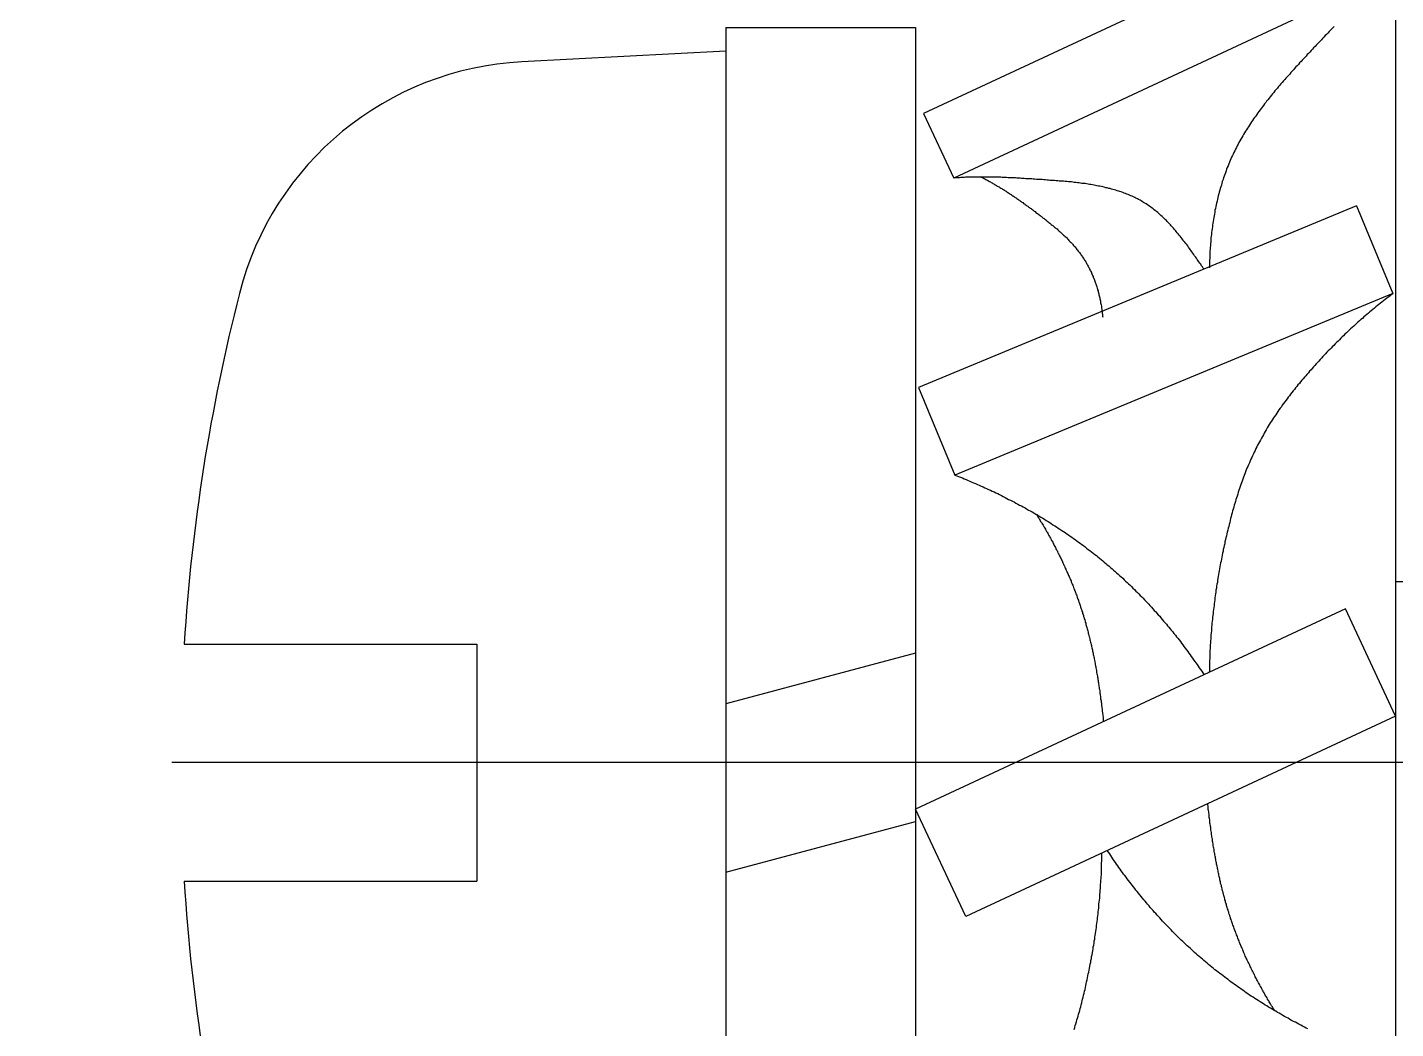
# Model space of a CAD drawing. Extents: x -684 to 308, y -74 to 438.
# Drawn here: x -514.73 to -508.96, y 170.73 to 174.95 of the extents above; entities that cross this region are included whole.
import ezdxf

# ---------------------------------------------------------------- set-up
doc = ezdxf.new("R2010")
doc.units = 0
doc.linetypes.add('CENTER', pattern=[12, 7.5, -1.5, 1.5, -1.5])
doc.linetypes.add('CONTINOUS', pattern=[0])
doc.layers.get('0').update_dxf_attribs({"linetype": 'CONTINUOUS'})
doc.layers.add('CENTER', color=1, linetype='CENTER')

msp = doc.modelspace()

# ---------------------------------------------------------------- linework, layer by layer
at = {"color": 7, "linetype": 'CONTINOUS'}
for p, q in [((-508.9572, 214.3469), (-508.9572, 158.8469)), ((-509.1175, 175.4369), (-510.9475, 174.5835)), ((-508.9908, 175.165), (-510.8207, 174.3117)), ((-511.7811, 174.9469), (-510.9811, 174.9469)), ((-511.7811, 174.9469), (-511.7811, 168.7469)), ((-510.9811, 174.9469), (-510.9811, 168.7469)), ((-511.7811, 174.8469), (-512.6411, 174.8018)), ((-511.7811, 174.8469), (-511.7811, 168.8469)), ((-510.9475, 174.5835), (-510.8207, 174.3117)), ((-509.1222, 174.1938), (-510.9691, 173.4288)), ((-509.1222, 174.1938), (-508.9691, 173.8243)), ((-508.9691, 173.8243), (-510.8161, 173.0593)), ((-510.9691, 173.4288), (-510.8161, 173.0593)), ((-508.9572, 172.6108), (293.0428, 172.6108)), ((-509.1685, 172.496), (-510.9811, 171.6508)), ((-508.9572, 172.0429), (-509.1685, 172.496)), ((-514.0655, 172.3469), (-512.8311, 172.3469)), ((-512.8311, 172.3469), (-512.8311, 171.3469)), ((-510.9811, 172.3087), (-511.7811, 172.0944)), ((-508.9572, 172.0429), (-510.7698, 171.1977)), ((-510.7698, 171.1977), (-510.9811, 171.6508)), ((-511.7811, 171.385), (-510.9811, 171.5993)), ((-514.0655, 171.3469), (-512.8311, 171.3469))]:
    msp.add_line(p, q, dxfattribs=at)
at = {"color": 7}
for points in [[(-509.216, 174.951, 0), (-509.222, 174.945, 0), (-509.227, 174.94, 0), (-509.233, 174.934, 0), (-509.238, 174.929, 0), (-509.243, 174.923, 0), (-509.249, 174.917, 0), (-509.254, 174.912, 0), (-509.26, 174.906, 0), (-509.265, 174.9, 0), (-509.27, 174.895, 0), (-509.276, 174.889, 0), (-509.281, 174.883, 0), (-509.287, 174.878, 0), (-509.292, 174.872, 0), (-509.297, 174.866, 0), (-509.303, 174.86, 0), (-509.308, 174.855, 0), (-509.313, 174.849, 0), (-509.319, 174.843, 0), (-509.324, 174.837, 0), (-509.33, 174.832, 0), (-509.335, 174.826, 0), (-509.34, 174.82, 0), (-509.346, 174.814, 0), (-509.351, 174.809, 0), (-509.356, 174.803, 0), (-509.362, 174.797, 0), (-509.367, 174.791, 0), (-509.372, 174.785, 0), (-509.378, 174.78, 0), (-509.383, 174.774, 0), (-509.388, 174.768, 0), (-509.394, 174.762, 0), (-509.399, 174.756, 0), (-509.404, 174.75, 0), (-509.409, 174.744, 0), (-509.415, 174.739, 0), (-509.42, 174.733, 0), (-509.425, 174.727, 0), (-509.43, 174.721, 0), (-509.435, 174.715, 0), (-509.441, 174.709, 0), (-509.446, 174.703, 0), (-509.451, 174.697, 0), (-509.456, 174.691, 0), (-509.461, 174.685, 0), (-509.466, 174.679, 0), (-509.471, 174.673, 0), (-509.476, 174.667, 0), (-509.481, 174.661, 0), (-509.486, 174.654, 0), (-509.491, 174.648, 0), (-509.496, 174.642, 0), (-509.501, 174.636, 0), (-509.505, 174.63, 0), (-509.51, 174.624, 0), (-509.515, 174.617, 0), (-509.52, 174.611, 0), (-509.524, 174.605, 0), (-509.529, 174.599, 0), (-509.534, 174.592, 0), (-509.538, 174.586, 0), (-509.543, 174.58, 0), (-509.547, 174.573, 0), (-509.552, 174.567, 0), (-509.556, 174.561, 0), (-509.561, 174.554, 0), (-509.565, 174.548, 0), (-509.569, 174.541, 0), (-509.574, 174.535, 0), (-509.578, 174.528, 0), (-509.582, 174.522, 0), (-509.586, 174.515, 0), (-509.59, 174.509, 0), (-509.594, 174.502, 0), (-509.598, 174.495, 0), (-509.602, 174.489, 0), (-509.606, 174.482, 0), (-509.61, 174.475, 0), (-509.614, 174.468, 0), (-509.618, 174.462, 0), (-509.621, 174.455, 0), (-509.625, 174.448, 0), (-509.628, 174.441, 0), (-509.632, 174.434, 0), (-509.635, 174.427, 0), (-509.639, 174.42, 0), (-509.642, 174.413, 0), (-509.645, 174.406, 0), (-509.649, 174.399, 0), (-509.652, 174.392, 0), (-509.655, 174.385, 0), (-509.658, 174.378, 0), (-509.661, 174.371, 0), (-509.664, 174.363, 0), (-509.667, 174.356, 0), (-509.67, 174.349, 0), (-509.672, 174.342, 0), (-509.675, 174.334, 0), (-509.678, 174.327, 0), (-509.68, 174.32, 0), (-509.683, 174.312, 0), (-509.685, 174.305, 0), (-509.688, 174.297, 0), (-509.69, 174.29, 0), (-509.692, 174.282, 0), (-509.694, 174.275, 0), (-509.697, 174.267, 0), (-509.699, 174.26, 0), (-509.701, 174.252, 0), (-509.703, 174.245, 0), (-509.705, 174.237, 0), (-509.707, 174.229, 0), (-509.709, 174.222, 0), (-509.71, 174.214, 0), (-509.712, 174.206, 0), (-509.714, 174.199, 0), (-509.715, 174.191, 0), (-509.717, 174.183, 0), (-509.719, 174.176, 0), (-509.72, 174.168, 0), (-509.721, 174.16, 0), (-509.723, 174.152, 0), (-509.724, 174.145, 0), (-509.725, 174.137, 0), (-509.727, 174.129, 0), (-509.728, 174.121, 0), (-509.729, 174.113, 0), (-509.73, 174.106, 0), (-509.731, 174.098, 0), (-509.732, 174.09, 0), (-509.733, 174.082, 0), (-509.734, 174.074, 0), (-509.735, 174.067, 0), (-509.736, 174.059, 0), (-509.736, 174.051, 0), (-509.737, 174.043, 0), (-509.738, 174.035, 0), (-509.738, 174.027, 0), (-509.739, 174.019, 0), (-509.739, 174.012, 0), (-509.74, 174.004, 0), (-509.74, 173.996, 0), (-509.741, 173.988, 0), (-509.741, 173.98, 0), (-509.741, 173.972, 0), (-509.742, 173.965, 0), (-509.742, 173.957, 0), (-509.742, 173.949, 0), (-509.742, 173.941, 0), (-509.742, 173.933, 0)], [(-509.765, 173.927, 0), (-509.769, 173.932, 0), (-509.772, 173.937, 0), (-509.776, 173.942, 0), (-509.779, 173.948, 0), (-509.783, 173.953, 0), (-509.787, 173.958, 0), (-509.79, 173.963, 0), (-509.794, 173.968, 0), (-509.797, 173.974, 0), (-509.801, 173.979, 0), (-509.805, 173.984, 0), (-509.808, 173.989, 0), (-509.812, 173.995, 0), (-509.816, 174, 0), (-509.819, 174.005, 0), (-509.823, 174.01, 0), (-509.827, 174.015, 0), (-509.831, 174.02, 0), (-509.834, 174.026, 0), (-509.838, 174.031, 0), (-509.842, 174.036, 0), (-509.846, 174.041, 0), (-509.85, 174.046, 0), (-509.854, 174.051, 0), (-509.858, 174.056, 0), (-509.862, 174.061, 0), (-509.866, 174.066, 0), (-509.87, 174.071, 0), (-509.874, 174.076, 0), (-509.878, 174.081, 0), (-509.882, 174.086, 0), (-509.886, 174.091, 0), (-509.89, 174.095, 0), (-509.894, 174.1, 0), (-509.898, 174.105, 0), (-509.903, 174.11, 0), (-509.907, 174.114, 0), (-509.911, 174.119, 0), (-509.915, 174.123, 0), (-509.92, 174.128, 0), (-509.924, 174.132, 0), (-509.929, 174.137, 0), (-509.933, 174.141, 0), (-509.937, 174.145, 0), (-509.942, 174.15, 0), (-509.947, 174.154, 0), (-509.951, 174.158, 0), (-509.956, 174.162, 0), (-509.96, 174.166, 0), (-509.965, 174.17, 0), (-509.97, 174.174, 0), (-509.975, 174.178, 0), (-509.98, 174.182, 0), (-509.984, 174.185, 0), (-509.989, 174.189, 0), (-509.994, 174.192, 0), (-509.999, 174.196, 0), (-510.004, 174.199, 0), (-510.009, 174.203, 0), (-510.015, 174.206, 0), (-510.02, 174.209, 0), (-510.025, 174.212, 0), (-510.03, 174.215, 0), (-510.035, 174.218, 0), (-510.041, 174.221, 0), (-510.046, 174.224, 0), (-510.052, 174.227, 0), (-510.057, 174.229, 0), (-510.063, 174.232, 0), (-510.068, 174.235, 0), (-510.074, 174.237, 0), (-510.079, 174.239, 0), (-510.085, 174.242, 0), (-510.091, 174.244, 0), (-510.096, 174.246, 0), (-510.102, 174.248, 0), (-510.108, 174.251, 0), (-510.114, 174.253, 0), (-510.12, 174.255, 0), (-510.125, 174.256, 0), (-510.131, 174.258, 0), (-510.137, 174.26, 0), (-510.143, 174.262, 0), (-510.149, 174.264, 0), (-510.155, 174.265, 0), (-510.161, 174.267, 0), (-510.167, 174.268, 0), (-510.173, 174.27, 0), (-510.179, 174.271, 0), (-510.186, 174.273, 0), (-510.192, 174.274, 0), (-510.198, 174.276, 0), (-510.204, 174.277, 0), (-510.21, 174.278, 0), (-510.217, 174.279, 0), (-510.223, 174.28, 0), (-510.229, 174.282, 0), (-510.235, 174.283, 0), (-510.242, 174.284, 0), (-510.248, 174.285, 0), (-510.254, 174.286, 0), (-510.261, 174.287, 0), (-510.267, 174.288, 0), (-510.273, 174.289, 0), (-510.28, 174.289, 0), (-510.286, 174.29, 0), (-510.292, 174.291, 0), (-510.299, 174.292, 0), (-510.305, 174.293, 0), (-510.312, 174.293, 0), (-510.318, 174.294, 0), (-510.324, 174.295, 0), (-510.331, 174.295, 0), (-510.337, 174.296, 0), (-510.344, 174.297, 0), (-510.35, 174.297, 0), (-510.357, 174.298, 0), (-510.363, 174.298, 0), (-510.37, 174.299, 0), (-510.376, 174.299, 0), (-510.382, 174.3, 0), (-510.389, 174.3, 0), (-510.395, 174.301, 0), (-510.402, 174.301, 0), (-510.408, 174.302, 0), (-510.415, 174.302, 0), (-510.421, 174.303, 0), (-510.427, 174.303, 0), (-510.434, 174.304, 0), (-510.44, 174.304, 0), (-510.447, 174.305, 0), (-510.453, 174.305, 0), (-510.459, 174.305, 0), (-510.466, 174.306, 0), (-510.472, 174.306, 0), (-510.478, 174.307, 0), (-510.485, 174.307, 0), (-510.491, 174.308, 0), (-510.497, 174.308, 0), (-510.504, 174.308, 0), (-510.51, 174.309, 0), (-510.516, 174.309, 0), (-510.523, 174.31, 0), (-510.529, 174.31, 0), (-510.535, 174.31, 0), (-510.541, 174.311, 0), (-510.548, 174.311, 0), (-510.554, 174.311, 0), (-510.56, 174.312, 0), (-510.566, 174.312, 0), (-510.573, 174.312, 0), (-510.579, 174.313, 0), (-510.585, 174.313, 0), (-510.591, 174.313, 0), (-510.598, 174.314, 0), (-510.604, 174.314, 0), (-510.61, 174.314, 0), (-510.616, 174.314, 0), (-510.622, 174.315, 0), (-510.629, 174.315, 0), (-510.635, 174.315, 0), (-510.641, 174.315, 0), (-510.647, 174.315, 0), (-510.653, 174.315, 0), (-510.66, 174.316, 0), (-510.666, 174.316, 0), (-510.672, 174.316, 0), (-510.678, 174.316, 0), (-510.684, 174.316, 0), (-510.691, 174.316, 0), (-510.697, 174.316, 0), (-510.703, 174.316, 0), (-510.709, 174.316, 0), (-510.715, 174.316, 0), (-510.722, 174.316, 0), (-510.728, 174.316, 0), (-510.734, 174.316, 0), (-510.74, 174.316, 0), (-510.746, 174.315, 0), (-510.753, 174.315, 0), (-510.759, 174.315, 0), (-510.765, 174.315, 0), (-510.771, 174.315, 0), (-510.777, 174.314, 0), (-510.783, 174.314, 0), (-510.79, 174.314, 0), (-510.796, 174.313, 0), (-510.802, 174.313, 0), (-510.808, 174.313, 0), (-510.815, 174.312, 0), (-510.821, 174.312, 0)], [(-510.708, 174.318, 0), (-510.704, 174.316, 0), (-510.7, 174.314, 0), (-510.696, 174.312, 0), (-510.692, 174.31, 0), (-510.689, 174.308, 0), (-510.685, 174.306, 0), (-510.681, 174.304, 0), (-510.677, 174.302, 0), (-510.674, 174.3, 0), (-510.67, 174.297, 0), (-510.666, 174.295, 0), (-510.662, 174.293, 0), (-510.659, 174.291, 0), (-510.655, 174.289, 0), (-510.651, 174.287, 0), (-510.648, 174.285, 0), (-510.644, 174.283, 0), (-510.64, 174.28, 0), (-510.637, 174.278, 0), (-510.633, 174.276, 0), (-510.629, 174.274, 0), (-510.626, 174.272, 0), (-510.622, 174.269, 0), (-510.618, 174.267, 0), (-510.615, 174.265, 0), (-510.611, 174.263, 0), (-510.607, 174.26, 0), (-510.604, 174.258, 0), (-510.6, 174.256, 0), (-510.597, 174.254, 0), (-510.593, 174.251, 0), (-510.589, 174.249, 0), (-510.586, 174.247, 0), (-510.582, 174.244, 0), (-510.579, 174.242, 0), (-510.575, 174.239, 0), (-510.572, 174.237, 0), (-510.568, 174.235, 0), (-510.564, 174.232, 0), (-510.561, 174.23, 0), (-510.557, 174.228, 0), (-510.554, 174.225, 0), (-510.55, 174.223, 0), (-510.547, 174.22, 0), (-510.543, 174.218, 0), (-510.54, 174.215, 0), (-510.536, 174.213, 0), (-510.533, 174.21, 0), (-510.529, 174.208, 0), (-510.526, 174.205, 0), (-510.522, 174.203, 0), (-510.519, 174.2, 0), (-510.515, 174.198, 0), (-510.512, 174.195, 0), (-510.508, 174.193, 0), (-510.505, 174.19, 0), (-510.501, 174.188, 0), (-510.498, 174.185, 0), (-510.494, 174.183, 0), (-510.491, 174.18, 0), (-510.487, 174.177, 0), (-510.484, 174.175, 0), (-510.481, 174.172, 0), (-510.477, 174.17, 0), (-510.474, 174.167, 0), (-510.47, 174.164, 0), (-510.467, 174.162, 0), (-510.463, 174.159, 0), (-510.46, 174.157, 0), (-510.456, 174.154, 0), (-510.453, 174.151, 0), (-510.45, 174.149, 0), (-510.446, 174.146, 0), (-510.443, 174.143, 0), (-510.439, 174.141, 0), (-510.436, 174.138, 0), (-510.432, 174.135, 0), (-510.429, 174.133, 0), (-510.426, 174.13, 0), (-510.422, 174.127, 0), (-510.419, 174.124, 0), (-510.415, 174.122, 0), (-510.412, 174.119, 0), (-510.409, 174.116, 0), (-510.405, 174.113, 0), (-510.402, 174.111, 0), (-510.399, 174.108, 0), (-510.395, 174.105, 0), (-510.392, 174.102, 0), (-510.389, 174.099, 0), (-510.385, 174.097, 0), (-510.382, 174.094, 0), (-510.379, 174.091, 0), (-510.376, 174.088, 0), (-510.372, 174.085, 0), (-510.369, 174.082, 0), (-510.366, 174.079, 0), (-510.363, 174.076, 0), (-510.36, 174.073, 0), (-510.357, 174.071, 0), (-510.353, 174.068, 0), (-510.35, 174.065, 0), (-510.347, 174.062, 0), (-510.344, 174.059, 0), (-510.341, 174.056, 0), (-510.338, 174.052, 0), (-510.335, 174.049, 0), (-510.332, 174.046, 0), (-510.329, 174.043, 0), (-510.326, 174.04, 0), (-510.323, 174.037, 0), (-510.32, 174.034, 0), (-510.318, 174.031, 0), (-510.315, 174.027, 0), (-510.312, 174.024, 0), (-510.309, 174.021, 0), (-510.306, 174.018, 0), (-510.304, 174.014, 0), (-510.301, 174.011, 0), (-510.298, 174.008, 0), (-510.296, 174.004, 0), (-510.293, 174.001, 0), (-510.29, 173.998, 0), (-510.288, 173.994, 0), (-510.285, 173.991, 0), (-510.283, 173.987, 0), (-510.28, 173.984, 0), (-510.278, 173.98, 0), (-510.276, 173.977, 0), (-510.273, 173.973, 0), (-510.271, 173.97, 0), (-510.269, 173.966, 0), (-510.266, 173.963, 0), (-510.264, 173.959, 0), (-510.262, 173.955, 0), (-510.26, 173.951, 0), (-510.258, 173.948, 0), (-510.256, 173.944, 0), (-510.254, 173.94, 0), (-510.252, 173.936, 0), (-510.25, 173.933, 0), (-510.248, 173.929, 0), (-510.246, 173.925, 0), (-510.244, 173.921, 0), (-510.242, 173.917, 0), (-510.24, 173.913, 0), (-510.239, 173.909, 0), (-510.237, 173.905, 0), (-510.235, 173.901, 0), (-510.233, 173.897, 0), (-510.232, 173.893, 0), (-510.23, 173.889, 0), (-510.229, 173.885, 0), (-510.227, 173.881, 0), (-510.226, 173.877, 0), (-510.224, 173.873, 0), (-510.223, 173.869, 0), (-510.221, 173.865, 0), (-510.22, 173.861, 0), (-510.219, 173.857, 0), (-510.217, 173.853, 0), (-510.216, 173.848, 0), (-510.215, 173.844, 0), (-510.214, 173.84, 0), (-510.212, 173.836, 0), (-510.211, 173.832, 0), (-510.21, 173.827, 0), (-510.209, 173.823, 0), (-510.208, 173.819, 0), (-510.207, 173.815, 0), (-510.206, 173.811, 0), (-510.205, 173.806, 0), (-510.204, 173.802, 0), (-510.203, 173.798, 0), (-510.202, 173.794, 0), (-510.201, 173.789, 0), (-510.201, 173.785, 0), (-510.2, 173.781, 0), (-510.199, 173.777, 0), (-510.198, 173.772, 0), (-510.198, 173.768, 0), (-510.197, 173.764, 0), (-510.196, 173.759, 0), (-510.196, 173.755, 0), (-510.195, 173.751, 0), (-510.195, 173.747, 0), (-510.194, 173.742, 0), (-510.193, 173.738, 0), (-510.193, 173.734, 0), (-510.193, 173.73, 0), (-510.192, 173.725, 0)], [(-508.969, 173.824, 0), (-508.976, 173.819, 0), (-508.982, 173.814, 0), (-508.989, 173.809, 0), (-508.995, 173.804, 0), (-509.002, 173.799, 0), (-509.009, 173.794, 0), (-509.015, 173.789, 0), (-509.021, 173.784, 0), (-509.028, 173.779, 0), (-509.034, 173.774, 0), (-509.041, 173.768, 0), (-509.047, 173.763, 0), (-509.054, 173.758, 0), (-509.06, 173.752, 0), (-509.066, 173.747, 0), (-509.072, 173.742, 0), (-509.079, 173.736, 0), (-509.085, 173.731, 0), (-509.091, 173.726, 0), (-509.097, 173.72, 0), (-509.104, 173.715, 0), (-509.11, 173.709, 0), (-509.116, 173.704, 0), (-509.122, 173.698, 0), (-509.128, 173.693, 0), (-509.134, 173.687, 0), (-509.14, 173.681, 0), (-509.147, 173.676, 0), (-509.153, 173.67, 0), (-509.159, 173.664, 0), (-509.165, 173.659, 0), (-509.171, 173.653, 0), (-509.177, 173.647, 0), (-509.183, 173.642, 0), (-509.188, 173.636, 0), (-509.194, 173.63, 0), (-509.2, 173.624, 0), (-509.206, 173.618, 0), (-509.212, 173.612, 0), (-509.218, 173.606, 0), (-509.224, 173.601, 0), (-509.229, 173.595, 0), (-509.235, 173.589, 0), (-509.241, 173.583, 0), (-509.247, 173.577, 0), (-509.253, 173.571, 0), (-509.258, 173.565, 0), (-509.264, 173.559, 0), (-509.27, 173.552, 0), (-509.275, 173.546, 0), (-509.281, 173.54, 0), (-509.287, 173.534, 0), (-509.292, 173.528, 0), (-509.298, 173.522, 0), (-509.303, 173.516, 0), (-509.309, 173.509, 0), (-509.314, 173.503, 0), (-509.32, 173.497, 0), (-509.325, 173.491, 0), (-509.331, 173.484, 0), (-509.336, 173.478, 0), (-509.342, 173.472, 0), (-509.347, 173.465, 0), (-509.353, 173.459, 0), (-509.358, 173.453, 0), (-509.363, 173.446, 0), (-509.369, 173.44, 0), (-509.374, 173.433, 0), (-509.379, 173.427, 0), (-509.384, 173.42, 0), (-509.389, 173.414, 0), (-509.395, 173.407, 0), (-509.4, 173.401, 0), (-509.405, 173.394, 0), (-509.41, 173.388, 0), (-509.415, 173.381, 0), (-509.42, 173.374, 0), (-509.425, 173.368, 0), (-509.43, 173.361, 0), (-509.435, 173.354, 0), (-509.439, 173.347, 0), (-509.444, 173.341, 0), (-509.449, 173.334, 0), (-509.454, 173.327, 0), (-509.458, 173.32, 0), (-509.463, 173.313, 0), (-509.468, 173.306, 0), (-509.472, 173.3, 0), (-509.477, 173.293, 0), (-509.481, 173.286, 0), (-509.486, 173.279, 0), (-509.49, 173.272, 0), (-509.494, 173.265, 0), (-509.499, 173.258, 0), (-509.503, 173.25, 0), (-509.507, 173.243, 0), (-509.511, 173.236, 0), (-509.515, 173.229, 0), (-509.519, 173.222, 0), (-509.523, 173.215, 0), (-509.527, 173.207, 0), (-509.531, 173.2, 0), (-509.535, 173.193, 0), (-509.539, 173.186, 0), (-509.543, 173.178, 0), (-509.546, 173.171, 0), (-509.55, 173.163, 0), (-509.554, 173.156, 0), (-509.557, 173.149, 0), (-509.561, 173.141, 0), (-509.564, 173.134, 0), (-509.568, 173.126, 0), (-509.571, 173.119, 0), (-509.574, 173.111, 0), (-509.578, 173.103, 0), (-509.581, 173.096, 0), (-509.584, 173.088, 0), (-509.587, 173.081, 0), (-509.59, 173.073, 0), (-509.593, 173.065, 0), (-509.596, 173.057, 0), (-509.599, 173.05, 0), (-509.602, 173.042, 0), (-509.605, 173.034, 0), (-509.607, 173.026, 0), (-509.61, 173.019, 0), (-509.613, 173.011, 0), (-509.616, 173.003, 0), (-509.618, 172.995, 0), (-509.621, 172.987, 0), (-509.623, 172.979, 0), (-509.626, 172.971, 0), (-509.628, 172.963, 0), (-509.631, 172.956, 0), (-509.633, 172.948, 0), (-509.635, 172.94, 0), (-509.638, 172.932, 0), (-509.64, 172.924, 0), (-509.642, 172.916, 0), (-509.645, 172.908, 0), (-509.647, 172.9, 0), (-509.649, 172.892, 0), (-509.651, 172.884, 0), (-509.653, 172.876, 0), (-509.655, 172.868, 0), (-509.657, 172.859, 0), (-509.659, 172.851, 0), (-509.661, 172.843, 0), (-509.663, 172.835, 0), (-509.665, 172.827, 0), (-509.667, 172.819, 0), (-509.669, 172.811, 0), (-509.671, 172.803, 0), (-509.673, 172.795, 0), (-509.675, 172.787, 0), (-509.677, 172.778, 0), (-509.678, 172.77, 0), (-509.68, 172.762, 0), (-509.682, 172.754, 0), (-509.684, 172.746, 0), (-509.685, 172.738, 0), (-509.687, 172.73, 0), (-509.689, 172.722, 0), (-509.69, 172.713, 0), (-509.692, 172.705, 0), (-509.693, 172.697, 0), (-509.695, 172.689, 0), (-509.697, 172.681, 0), (-509.698, 172.673, 0), (-509.7, 172.664, 0), (-509.701, 172.656, 0), (-509.703, 172.648, 0), (-509.704, 172.64, 0), (-509.705, 172.632, 0), (-509.707, 172.624, 0), (-509.708, 172.615, 0), (-509.709, 172.607, 0), (-509.711, 172.599, 0), (-509.712, 172.591, 0), (-509.713, 172.583, 0), (-509.715, 172.574, 0), (-509.716, 172.566, 0), (-509.717, 172.558, 0), (-509.718, 172.55, 0), (-509.719, 172.542, 0), (-509.72, 172.533, 0), (-509.721, 172.525, 0), (-509.722, 172.517, 0), (-509.723, 172.509, 0), (-509.724, 172.501, 0), (-509.725, 172.492, 0), (-509.726, 172.484, 0), (-509.727, 172.476, 0), (-509.728, 172.468, 0), (-509.729, 172.459, 0), (-509.73, 172.451, 0), (-509.731, 172.443, 0), (-509.732, 172.435, 0), (-509.732, 172.427, 0), (-509.733, 172.418, 0), (-509.734, 172.41, 0), (-509.734, 172.402, 0), (-509.735, 172.394, 0), (-509.736, 172.385, 0), (-509.736, 172.377, 0), (-509.737, 172.369, 0), (-509.738, 172.361, 0), (-509.738, 172.352, 0), (-509.739, 172.344, 0), (-509.739, 172.336, 0), (-509.739, 172.328, 0), (-509.74, 172.319, 0), (-509.74, 172.311, 0), (-509.741, 172.303, 0), (-509.741, 172.295, 0), (-509.741, 172.286, 0), (-509.742, 172.278, 0), (-509.742, 172.27, 0), (-509.742, 172.261, 0), (-509.742, 172.253, 0), (-509.742, 172.245, 0), (-509.742, 172.237, 0), (-509.743, 172.228, 0)], [(-510.816, 173.059, 0), (-510.808, 173.056, 0), (-510.8, 173.053, 0), (-510.792, 173.05, 0), (-510.784, 173.047, 0), (-510.776, 173.044, 0), (-510.768, 173.04, 0), (-510.76, 173.037, 0), (-510.752, 173.034, 0), (-510.744, 173.03, 0), (-510.737, 173.027, 0), (-510.729, 173.024, 0), (-510.721, 173.02, 0), (-510.713, 173.017, 0), (-510.705, 173.013, 0), (-510.697, 173.01, 0), (-510.689, 173.006, 0), (-510.682, 173.003, 0), (-510.674, 172.999, 0), (-510.666, 172.995, 0), (-510.658, 172.992, 0), (-510.65, 172.988, 0), (-510.643, 172.984, 0), (-510.635, 172.981, 0), (-510.627, 172.977, 0), (-510.619, 172.973, 0), (-510.612, 172.969, 0), (-510.604, 172.965, 0), (-510.596, 172.961, 0), (-510.589, 172.957, 0), (-510.581, 172.954, 0), (-510.573, 172.95, 0), (-510.566, 172.946, 0), (-510.558, 172.941, 0), (-510.55, 172.937, 0), (-510.543, 172.933, 0), (-510.535, 172.929, 0), (-510.528, 172.925, 0), (-510.52, 172.921, 0), (-510.513, 172.917, 0), (-510.505, 172.912, 0), (-510.498, 172.908, 0), (-510.49, 172.904, 0), (-510.483, 172.9, 0), (-510.475, 172.895, 0), (-510.468, 172.891, 0), (-510.46, 172.886, 0), (-510.453, 172.882, 0), (-510.445, 172.877, 0), (-510.438, 172.873, 0), (-510.431, 172.868, 0), (-510.423, 172.864, 0), (-510.416, 172.859, 0), (-510.409, 172.855, 0), (-510.402, 172.85, 0), (-510.394, 172.845, 0), (-510.387, 172.841, 0), (-510.38, 172.836, 0), (-510.373, 172.831, 0), (-510.365, 172.826, 0), (-510.358, 172.822, 0), (-510.351, 172.817, 0), (-510.344, 172.812, 0), (-510.337, 172.807, 0), (-510.33, 172.802, 0), (-510.323, 172.797, 0), (-510.316, 172.792, 0), (-510.309, 172.787, 0), (-510.302, 172.782, 0), (-510.295, 172.777, 0), (-510.288, 172.772, 0), (-510.281, 172.767, 0), (-510.274, 172.762, 0), (-510.267, 172.757, 0), (-510.26, 172.751, 0), (-510.253, 172.746, 0), (-510.246, 172.741, 0), (-510.24, 172.736, 0), (-510.233, 172.73, 0), (-510.226, 172.725, 0), (-510.219, 172.72, 0), (-510.213, 172.714, 0), (-510.206, 172.709, 0), (-510.199, 172.703, 0), (-510.192, 172.698, 0), (-510.186, 172.692, 0), (-510.179, 172.687, 0), (-510.173, 172.681, 0), (-510.166, 172.676, 0), (-510.16, 172.67, 0), (-510.153, 172.664, 0), (-510.147, 172.659, 0), (-510.14, 172.653, 0), (-510.134, 172.647, 0), (-510.127, 172.642, 0), (-510.121, 172.636, 0), (-510.115, 172.63, 0), (-510.108, 172.624, 0), (-510.102, 172.618, 0), (-510.096, 172.612, 0), (-510.089, 172.606, 0), (-510.083, 172.601, 0), (-510.077, 172.595, 0), (-510.071, 172.589, 0), (-510.065, 172.583, 0), (-510.058, 172.577, 0), (-510.052, 172.57, 0), (-510.046, 172.564, 0), (-510.04, 172.558, 0), (-510.034, 172.552, 0), (-510.028, 172.546, 0), (-510.022, 172.54, 0), (-510.016, 172.534, 0), (-510.01, 172.527, 0), (-510.004, 172.521, 0), (-509.998, 172.515, 0), (-509.993, 172.509, 0), (-509.987, 172.502, 0), (-509.981, 172.496, 0), (-509.975, 172.489, 0), (-509.969, 172.483, 0), (-509.964, 172.477, 0), (-509.958, 172.47, 0), (-509.952, 172.464, 0), (-509.947, 172.457, 0), (-509.941, 172.451, 0), (-509.936, 172.444, 0), (-509.93, 172.438, 0), (-509.924, 172.431, 0), (-509.919, 172.424, 0), (-509.913, 172.418, 0), (-509.908, 172.411, 0), (-509.903, 172.405, 0), (-509.897, 172.398, 0), (-509.892, 172.391, 0), (-509.886, 172.384, 0), (-509.881, 172.378, 0), (-509.876, 172.371, 0), (-509.87, 172.364, 0), (-509.865, 172.357, 0), (-509.86, 172.351, 0), (-509.855, 172.344, 0), (-509.85, 172.337, 0), (-509.844, 172.33, 0), (-509.839, 172.323, 0), (-509.834, 172.316, 0), (-509.829, 172.309, 0), (-509.824, 172.302, 0), (-509.819, 172.295, 0), (-509.814, 172.288, 0), (-509.809, 172.281, 0), (-509.804, 172.274, 0), (-509.799, 172.267, 0), (-509.794, 172.26, 0), (-509.79, 172.253, 0), (-509.785, 172.246, 0), (-509.78, 172.239, 0), (-509.775, 172.232, 0), (-509.77, 172.225, 0), (-509.766, 172.218, 0)], [(-510.471, 172.893, 0), (-510.469, 172.889, 0), (-510.466, 172.885, 0), (-510.464, 172.881, 0), (-510.461, 172.877, 0), (-510.459, 172.872, 0), (-510.456, 172.868, 0), (-510.454, 172.864, 0), (-510.451, 172.86, 0), (-510.449, 172.856, 0), (-510.446, 172.852, 0), (-510.444, 172.848, 0), (-510.441, 172.843, 0), (-510.439, 172.839, 0), (-510.436, 172.835, 0), (-510.434, 172.831, 0), (-510.432, 172.827, 0), (-510.429, 172.822, 0), (-510.427, 172.818, 0), (-510.424, 172.814, 0), (-510.422, 172.81, 0), (-510.42, 172.805, 0), (-510.417, 172.801, 0), (-510.415, 172.797, 0), (-510.413, 172.793, 0), (-510.41, 172.788, 0), (-510.408, 172.784, 0), (-510.406, 172.78, 0), (-510.403, 172.776, 0), (-510.401, 172.771, 0), (-510.399, 172.767, 0), (-510.397, 172.763, 0), (-510.394, 172.758, 0), (-510.392, 172.754, 0), (-510.39, 172.75, 0), (-510.388, 172.745, 0), (-510.385, 172.741, 0), (-510.383, 172.737, 0), (-510.381, 172.732, 0), (-510.379, 172.728, 0), (-510.377, 172.724, 0), (-510.375, 172.719, 0), (-510.372, 172.715, 0), (-510.37, 172.711, 0), (-510.368, 172.706, 0), (-510.366, 172.702, 0), (-510.364, 172.698, 0), (-510.362, 172.693, 0), (-510.36, 172.689, 0), (-510.358, 172.684, 0), (-510.356, 172.68, 0), (-510.354, 172.676, 0), (-510.352, 172.671, 0), (-510.35, 172.667, 0), (-510.348, 172.662, 0), (-510.346, 172.658, 0), (-510.344, 172.653, 0), (-510.342, 172.649, 0), (-510.34, 172.645, 0), (-510.338, 172.64, 0), (-510.336, 172.636, 0), (-510.334, 172.631, 0), (-510.332, 172.627, 0), (-510.33, 172.622, 0), (-510.328, 172.618, 0), (-510.326, 172.613, 0), (-510.325, 172.609, 0), (-510.323, 172.604, 0), (-510.321, 172.6, 0), (-510.319, 172.595, 0), (-510.317, 172.591, 0), (-510.316, 172.586, 0), (-510.314, 172.582, 0), (-510.312, 172.577, 0), (-510.31, 172.573, 0), (-510.309, 172.568, 0), (-510.307, 172.564, 0), (-510.305, 172.559, 0), (-510.303, 172.554, 0), (-510.302, 172.55, 0), (-510.3, 172.545, 0), (-510.298, 172.541, 0), (-510.297, 172.536, 0), (-510.295, 172.532, 0), (-510.294, 172.527, 0), (-510.292, 172.522, 0), (-510.29, 172.518, 0), (-510.289, 172.513, 0), (-510.287, 172.509, 0), (-510.286, 172.504, 0), (-510.284, 172.5, 0), (-510.283, 172.495, 0), (-510.281, 172.49, 0), (-510.28, 172.486, 0), (-510.278, 172.481, 0), (-510.277, 172.476, 0), (-510.275, 172.472, 0), (-510.274, 172.467, 0), (-510.273, 172.463, 0), (-510.271, 172.458, 0), (-510.27, 172.453, 0), (-510.268, 172.449, 0), (-510.267, 172.444, 0), (-510.266, 172.439, 0), (-510.264, 172.435, 0), (-510.263, 172.43, 0), (-510.262, 172.425, 0), (-510.26, 172.421, 0), (-510.259, 172.416, 0), (-510.258, 172.411, 0), (-510.257, 172.407, 0), (-510.255, 172.402, 0), (-510.254, 172.397, 0), (-510.253, 172.393, 0), (-510.252, 172.388, 0), (-510.251, 172.383, 0), (-510.249, 172.378, 0), (-510.248, 172.374, 0), (-510.247, 172.369, 0), (-510.246, 172.364, 0), (-510.245, 172.36, 0), (-510.244, 172.355, 0), (-510.243, 172.35, 0), (-510.241, 172.345, 0), (-510.24, 172.341, 0), (-510.239, 172.336, 0), (-510.238, 172.331, 0), (-510.237, 172.327, 0), (-510.236, 172.322, 0), (-510.235, 172.317, 0), (-510.234, 172.312, 0), (-510.233, 172.308, 0), (-510.232, 172.303, 0), (-510.231, 172.298, 0), (-510.23, 172.293, 0), (-510.229, 172.289, 0), (-510.228, 172.284, 0), (-510.227, 172.279, 0), (-510.226, 172.274, 0), (-510.225, 172.27, 0), (-510.224, 172.265, 0), (-510.224, 172.26, 0), (-510.223, 172.255, 0), (-510.222, 172.251, 0), (-510.221, 172.246, 0), (-510.22, 172.241, 0), (-510.219, 172.236, 0), (-510.218, 172.231, 0), (-510.218, 172.227, 0), (-510.217, 172.222, 0), (-510.216, 172.217, 0), (-510.215, 172.212, 0), (-510.214, 172.207, 0), (-510.213, 172.203, 0), (-510.213, 172.198, 0), (-510.212, 172.193, 0), (-510.211, 172.188, 0), (-510.21, 172.184, 0), (-510.21, 172.179, 0), (-510.209, 172.174, 0), (-510.208, 172.169, 0), (-510.207, 172.164, 0), (-510.207, 172.16, 0), (-510.206, 172.155, 0), (-510.205, 172.15, 0), (-510.205, 172.145, 0), (-510.204, 172.14, 0), (-510.203, 172.136, 0), (-510.203, 172.131, 0), (-510.202, 172.126, 0), (-510.201, 172.121, 0), (-510.201, 172.116, 0), (-510.2, 172.112, 0), (-510.199, 172.107, 0), (-510.199, 172.102, 0), (-510.198, 172.097, 0), (-510.198, 172.092, 0), (-510.197, 172.087, 0), (-510.196, 172.083, 0), (-510.196, 172.078, 0), (-510.195, 172.073, 0), (-510.195, 172.068, 0), (-510.194, 172.063, 0), (-510.193, 172.059, 0), (-510.193, 172.054, 0), (-510.192, 172.049, 0), (-510.192, 172.044, 0), (-510.191, 172.039, 0), (-510.191, 172.035, 0), (-510.19, 172.03, 0), (-510.19, 172.025, 0), (-510.189, 172.02, 0)], [(-509.467, 170.801, 0), (-509.469, 170.805, 0), (-509.472, 170.809, 0), (-509.475, 170.813, 0), (-509.477, 170.817, 0), (-509.48, 170.821, 0), (-509.482, 170.825, 0), (-509.485, 170.83, 0), (-509.487, 170.834, 0), (-509.49, 170.838, 0), (-509.492, 170.842, 0), (-509.495, 170.846, 0), (-509.497, 170.85, 0), (-509.499, 170.855, 0), (-509.502, 170.859, 0), (-509.504, 170.863, 0), (-509.507, 170.867, 0), (-509.509, 170.871, 0), (-509.512, 170.876, 0), (-509.514, 170.88, 0), (-509.516, 170.884, 0), (-509.519, 170.888, 0), (-509.521, 170.893, 0), (-509.523, 170.897, 0), (-509.526, 170.901, 0), (-509.528, 170.905, 0), (-509.53, 170.91, 0), (-509.533, 170.914, 0), (-509.535, 170.918, 0), (-509.537, 170.922, 0), (-509.54, 170.927, 0), (-509.542, 170.931, 0), (-509.544, 170.935, 0), (-509.546, 170.94, 0), (-509.549, 170.944, 0), (-509.551, 170.948, 0), (-509.553, 170.953, 0), (-509.555, 170.957, 0), (-509.557, 170.961, 0), (-509.559, 170.966, 0), (-509.562, 170.97, 0), (-509.564, 170.974, 0), (-509.566, 170.979, 0), (-509.568, 170.983, 0), (-509.57, 170.987, 0), (-509.572, 170.992, 0), (-509.574, 170.996, 0), (-509.576, 171.001, 0), (-509.579, 171.005, 0), (-509.581, 171.009, 0), (-509.583, 171.014, 0), (-509.585, 171.018, 0), (-509.587, 171.023, 0), (-509.589, 171.027, 0), (-509.591, 171.031, 0), (-509.593, 171.036, 0), (-509.595, 171.04, 0), (-509.597, 171.045, 0), (-509.599, 171.049, 0), (-509.6, 171.054, 0), (-509.602, 171.058, 0), (-509.604, 171.063, 0), (-509.606, 171.067, 0), (-509.608, 171.072, 0), (-509.61, 171.076, 0), (-509.612, 171.08, 0), (-509.614, 171.085, 0), (-509.615, 171.089, 0), (-509.617, 171.094, 0), (-509.619, 171.098, 0), (-509.621, 171.103, 0), (-509.623, 171.107, 0), (-509.624, 171.112, 0), (-509.626, 171.117, 0), (-509.628, 171.121, 0), (-509.63, 171.126, 0), (-509.631, 171.13, 0), (-509.633, 171.135, 0), (-509.635, 171.139, 0), (-509.636, 171.144, 0), (-509.638, 171.148, 0), (-509.64, 171.153, 0), (-509.641, 171.157, 0), (-509.643, 171.162, 0), (-509.645, 171.167, 0), (-509.646, 171.171, 0), (-509.648, 171.176, 0), (-509.649, 171.18, 0), (-509.651, 171.185, 0), (-509.653, 171.19, 0), (-509.654, 171.194, 0), (-509.656, 171.199, 0), (-509.657, 171.203, 0), (-509.659, 171.208, 0), (-509.66, 171.213, 0), (-509.661, 171.217, 0), (-509.663, 171.222, 0), (-509.664, 171.227, 0), (-509.666, 171.231, 0), (-509.667, 171.236, 0), (-509.669, 171.24, 0), (-509.67, 171.245, 0), (-509.671, 171.25, 0), (-509.673, 171.254, 0), (-509.674, 171.259, 0), (-509.675, 171.264, 0), (-509.677, 171.268, 0), (-509.678, 171.273, 0), (-509.679, 171.278, 0), (-509.68, 171.282, 0), (-509.682, 171.287, 0), (-509.683, 171.292, 0), (-509.684, 171.296, 0), (-509.685, 171.301, 0), (-509.687, 171.306, 0), (-509.688, 171.311, 0), (-509.689, 171.315, 0), (-509.69, 171.32, 0), (-509.691, 171.325, 0), (-509.692, 171.329, 0), (-509.694, 171.334, 0), (-509.695, 171.339, 0), (-509.696, 171.344, 0), (-509.697, 171.348, 0), (-509.698, 171.353, 0), (-509.699, 171.358, 0), (-509.7, 171.362, 0), (-509.701, 171.367, 0), (-509.702, 171.372, 0), (-509.703, 171.377, 0), (-509.704, 171.381, 0), (-509.705, 171.386, 0), (-509.706, 171.391, 0), (-509.707, 171.396, 0), (-509.708, 171.4, 0), (-509.709, 171.405, 0), (-509.71, 171.41, 0), (-509.711, 171.415, 0), (-509.712, 171.419, 0), (-509.713, 171.424, 0), (-509.714, 171.429, 0), (-509.715, 171.434, 0), (-509.716, 171.438, 0), (-509.717, 171.443, 0), (-509.717, 171.448, 0), (-509.718, 171.453, 0), (-509.719, 171.458, 0), (-509.72, 171.462, 0), (-509.721, 171.467, 0), (-509.722, 171.472, 0), (-509.722, 171.477, 0), (-509.723, 171.481, 0), (-509.724, 171.486, 0), (-509.725, 171.491, 0), (-509.726, 171.496, 0), (-509.726, 171.501, 0), (-509.727, 171.505, 0), (-509.728, 171.51, 0), (-509.729, 171.515, 0), (-509.729, 171.52, 0), (-509.73, 171.525, 0), (-509.731, 171.529, 0), (-509.732, 171.534, 0), (-509.732, 171.539, 0), (-509.733, 171.544, 0), (-509.734, 171.549, 0), (-509.734, 171.553, 0), (-509.735, 171.558, 0), (-509.736, 171.563, 0), (-509.736, 171.568, 0), (-509.737, 171.573, 0), (-509.738, 171.577, 0), (-509.738, 171.582, 0), (-509.739, 171.587, 0), (-509.74, 171.592, 0), (-509.74, 171.597, 0), (-509.741, 171.601, 0), (-509.741, 171.606, 0), (-509.742, 171.611, 0), (-509.743, 171.616, 0), (-509.743, 171.621, 0), (-509.744, 171.625, 0), (-509.744, 171.63, 0), (-509.745, 171.635, 0), (-509.745, 171.64, 0), (-509.746, 171.645, 0), (-509.747, 171.65, 0), (-509.747, 171.654, 0), (-509.748, 171.659, 0), (-509.748, 171.664, 0), (-509.749, 171.669, 0), (-509.749, 171.674, 0)], [(-509.327, 170.725, 0), (-509.334, 170.728, 0), (-509.342, 170.732, 0), (-509.35, 170.736, 0), (-509.357, 170.74, 0), (-509.365, 170.744, 0), (-509.373, 170.748, 0), (-509.38, 170.752, 0), (-509.388, 170.756, 0), (-509.396, 170.76, 0), (-509.403, 170.764, 0), (-509.411, 170.769, 0), (-509.418, 170.773, 0), (-509.426, 170.777, 0), (-509.433, 170.781, 0), (-509.441, 170.786, 0), (-509.448, 170.79, 0), (-509.456, 170.794, 0), (-509.463, 170.799, 0), (-509.471, 170.803, 0), (-509.478, 170.807, 0), (-509.485, 170.812, 0), (-509.493, 170.816, 0), (-509.5, 170.821, 0), (-509.508, 170.825, 0), (-509.515, 170.83, 0), (-509.522, 170.834, 0), (-509.529, 170.839, 0), (-509.537, 170.844, 0), (-509.544, 170.848, 0), (-509.551, 170.853, 0), (-509.558, 170.858, 0), (-509.566, 170.862, 0), (-509.573, 170.867, 0), (-509.58, 170.872, 0), (-509.587, 170.877, 0), (-509.594, 170.882, 0), (-509.601, 170.887, 0), (-509.608, 170.892, 0), (-509.616, 170.897, 0), (-509.623, 170.902, 0), (-509.63, 170.907, 0), (-509.637, 170.912, 0), (-509.644, 170.917, 0), (-509.651, 170.922, 0), (-509.658, 170.927, 0), (-509.664, 170.932, 0), (-509.671, 170.937, 0), (-509.678, 170.942, 0), (-509.685, 170.948, 0), (-509.692, 170.953, 0), (-509.699, 170.958, 0), (-509.706, 170.963, 0), (-509.712, 170.969, 0), (-509.719, 170.974, 0), (-509.726, 170.98, 0), (-509.732, 170.985, 0), (-509.739, 170.99, 0), (-509.746, 170.996, 0), (-509.752, 171.001, 0), (-509.759, 171.007, 0), (-509.766, 171.012, 0), (-509.772, 171.018, 0), (-509.779, 171.024, 0), (-509.785, 171.029, 0), (-509.792, 171.035, 0), (-509.798, 171.041, 0), (-509.805, 171.046, 0), (-509.811, 171.052, 0), (-509.817, 171.058, 0), (-509.824, 171.064, 0), (-509.83, 171.07, 0), (-509.836, 171.075, 0), (-509.843, 171.081, 0), (-509.849, 171.087, 0), (-509.855, 171.093, 0), (-509.861, 171.099, 0), (-509.868, 171.105, 0), (-509.874, 171.111, 0), (-509.88, 171.117, 0), (-509.886, 171.123, 0), (-509.892, 171.129, 0), (-509.898, 171.135, 0), (-509.904, 171.142, 0), (-509.91, 171.148, 0), (-509.916, 171.154, 0), (-509.922, 171.16, 0), (-509.928, 171.166, 0), (-509.934, 171.173, 0), (-509.94, 171.179, 0), (-509.946, 171.185, 0), (-509.951, 171.192, 0), (-509.957, 171.198, 0), (-509.963, 171.204, 0), (-509.969, 171.211, 0), (-509.975, 171.217, 0), (-509.98, 171.224, 0), (-509.986, 171.23, 0), (-509.992, 171.236, 0), (-509.997, 171.243, 0), (-510.003, 171.25, 0), (-510.008, 171.256, 0), (-510.014, 171.263, 0), (-510.019, 171.269, 0), (-510.025, 171.276, 0), (-510.03, 171.282, 0), (-510.036, 171.289, 0), (-510.041, 171.296, 0), (-510.047, 171.303, 0), (-510.052, 171.309, 0), (-510.057, 171.316, 0), (-510.063, 171.323, 0), (-510.068, 171.33, 0), (-510.073, 171.336, 0), (-510.078, 171.343, 0), (-510.084, 171.35, 0), (-510.089, 171.357, 0), (-510.094, 171.364, 0), (-510.099, 171.371, 0), (-510.104, 171.377, 0), (-510.109, 171.384, 0), (-510.114, 171.391, 0), (-510.119, 171.398, 0), (-510.124, 171.405, 0), (-510.129, 171.412, 0), (-510.134, 171.419, 0), (-510.139, 171.426, 0), (-510.144, 171.433, 0), (-510.149, 171.441, 0), (-510.154, 171.448, 0), (-510.158, 171.455, 0), (-510.163, 171.462, 0), (-510.168, 171.469, 0), (-510.173, 171.476, 0)], [(-510.313, 170.722, 0), (-510.31, 170.73, 0), (-510.308, 170.738, 0), (-510.305, 170.746, 0), (-510.303, 170.754, 0), (-510.301, 170.762, 0), (-510.298, 170.77, 0), (-510.296, 170.778, 0), (-510.294, 170.786, 0), (-510.291, 170.794, 0), (-510.289, 170.802, 0), (-510.287, 170.81, 0), (-510.285, 170.818, 0), (-510.283, 170.826, 0), (-510.281, 170.834, 0), (-510.279, 170.842, 0), (-510.277, 170.85, 0), (-510.275, 170.858, 0), (-510.273, 170.867, 0), (-510.271, 170.875, 0), (-510.269, 170.883, 0), (-510.267, 170.891, 0), (-510.265, 170.899, 0), (-510.264, 170.907, 0), (-510.262, 170.915, 0), (-510.26, 170.923, 0), (-510.258, 170.931, 0), (-510.256, 170.94, 0), (-510.255, 170.948, 0), (-510.253, 170.956, 0), (-510.251, 170.964, 0), (-510.25, 170.972, 0), (-510.248, 170.98, 0), (-510.246, 170.988, 0), (-510.245, 170.997, 0), (-510.243, 171.005, 0), (-510.242, 171.013, 0), (-510.24, 171.021, 0), (-510.239, 171.029, 0), (-510.237, 171.037, 0), (-510.236, 171.046, 0), (-510.234, 171.054, 0), (-510.233, 171.062, 0), (-510.232, 171.07, 0), (-510.23, 171.078, 0), (-510.229, 171.086, 0), (-510.228, 171.095, 0), (-510.226, 171.103, 0), (-510.225, 171.111, 0), (-510.224, 171.119, 0), (-510.223, 171.127, 0), (-510.221, 171.136, 0), (-510.22, 171.144, 0), (-510.219, 171.152, 0), (-510.218, 171.16, 0), (-510.217, 171.168, 0), (-510.216, 171.177, 0), (-510.215, 171.185, 0), (-510.214, 171.193, 0), (-510.213, 171.201, 0), (-510.212, 171.21, 0), (-510.211, 171.218, 0), (-510.21, 171.226, 0), (-510.209, 171.234, 0), (-510.208, 171.242, 0), (-510.208, 171.251, 0), (-510.207, 171.259, 0), (-510.206, 171.267, 0), (-510.205, 171.275, 0), (-510.204, 171.284, 0), (-510.204, 171.292, 0), (-510.203, 171.3, 0), (-510.203, 171.308, 0), (-510.202, 171.317, 0), (-510.201, 171.325, 0), (-510.201, 171.333, 0), (-510.2, 171.341, 0), (-510.2, 171.35, 0), (-510.199, 171.358, 0), (-510.199, 171.366, 0), (-510.198, 171.374, 0), (-510.198, 171.383, 0), (-510.198, 171.391, 0), (-510.197, 171.399, 0), (-510.197, 171.407, 0), (-510.197, 171.416, 0), (-510.197, 171.424, 0), (-510.196, 171.432, 0), (-510.196, 171.441, 0), (-510.196, 171.449, 0), (-510.196, 171.457, 0), (-510.196, 171.465, 0)]]:
    msp.add_polyline3d(points, dxfattribs=at)
at = {"color": 7, "linetype": 'CONTINOUS'}
for centre, radius, start, end in [((-512.5731, 173.5036), 1.3, 93.00005, 165.68397), ((-506.0811, 171.8469), 8, 165.68397, 176.4167), ((-506.0811, 171.8469), 8, 183.5833, 194.31603)]:
    msp.add_arc(centre, radius, start, end, dxfattribs=at)
at = {"layer": 'CENTER', "color": 1, "linetype": 'CENTER'}
msp.add_line((-506.6179, 171.8469), (-514.7267, 171.8469), dxfattribs=at)

doc.saveas('drawing.dxf')
